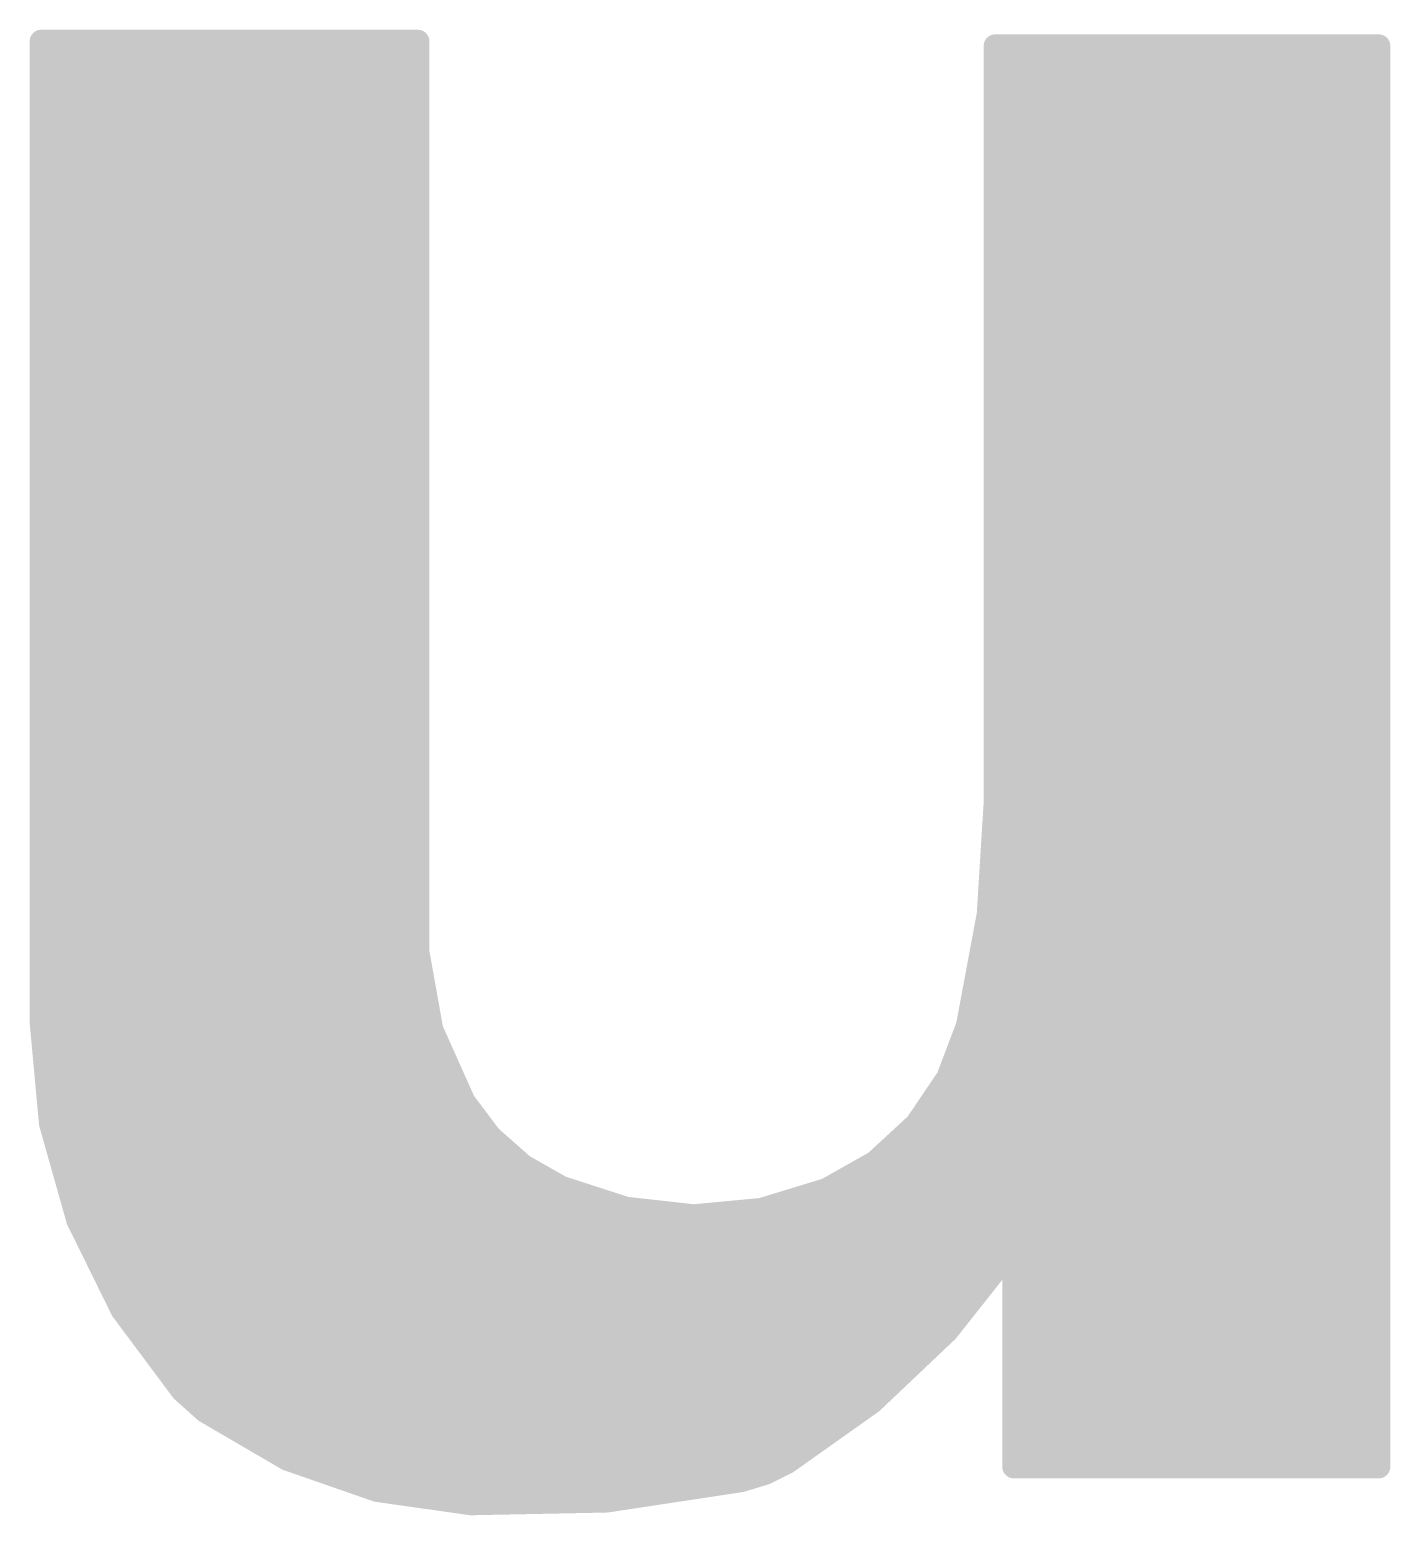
# Model space of a CAD drawing. Extents: x -0.1 to 76.3, y -19.1 to 50.9.
# Drawn here: x 26.129 to 27.625, y 46.937 to 48.57 of the extents above; entities that cross this region are included whole.
import ezdxf

# ---------------------------------------------------------------- set-up
doc = ezdxf.new("R2010")
doc.units = 0
doc.layers.add('21', color=41, linetype='CONTINUOUS')

msp = doc.modelspace()

# ---------------------------------------------------------------- linework, layer by layer
at = {"layer": '21', "const_width": 0.0127}
for points in [[(26.1481, 48.5572, 1), (26.1353, 48.5572)], [(26.1417, 48.5635, 1), (26.1417, 48.5509)], [(26.5621, 48.5572, 1), (26.5494, 48.5572)], [(26.5557, 48.5509, 1), (26.5557, 48.5635)], [(27.1971, 48.5521, 1), (27.1843, 48.5521)], [(27.1907, 48.5585, 1), (27.1907, 48.5458)], [(27.6187, 48.5521, 1), (27.6059, 48.5521)], [(27.6123, 48.5458, 1), (27.6123, 48.5585)], [(26.1417, 48.5457, 1), (26.1417, 48.5331)], [(26.5557, 48.5331, 1), (26.5557, 48.5457)], [(27.1907, 48.5457, 1), (27.1907, 48.5331)], [(27.6123, 48.5331, 1), (27.6123, 48.5457)], [(26.1417, 48.5204, 1), (26.1417, 48.5077)], [(26.5557, 48.5077, 1), (26.5557, 48.5204)], [(27.1907, 48.5204, 1), (27.1907, 48.5077)], [(27.6123, 48.5077, 1), (27.6123, 48.5204)], [(26.1417, 48.495, 1), (26.1417, 48.4823)], [(26.5557, 48.4823, 1), (26.5557, 48.495)], [(27.1907, 48.495, 1), (27.1907, 48.4823)], [(27.6123, 48.4823, 1), (27.6123, 48.495)], [(26.1417, 48.4695, 1), (26.1417, 48.4569)], [(26.5557, 48.4569, 1), (26.5557, 48.4695)], [(27.1907, 48.4695, 1), (27.1907, 48.4569)], [(27.6123, 48.4569, 1), (27.6123, 48.4695)], [(26.1417, 48.4442, 1), (26.1417, 48.4315)], [(26.5557, 48.4315, 1), (26.5557, 48.4442)], [(27.1907, 48.4442, 1), (27.1907, 48.4315)], [(27.6123, 48.4315, 1), (27.6123, 48.4442)], [(26.1417, 48.4188, 1), (26.1417, 48.4061)], [(26.5557, 48.4061, 1), (26.5557, 48.4188)], [(27.1907, 48.4188, 1), (27.1907, 48.4061)], [(27.6123, 48.4061, 1), (27.6123, 48.4188)], [(26.1417, 48.3933, 1), (26.1417, 48.3807)], [(26.5557, 48.3807, 1), (26.5557, 48.3933)], [(27.1907, 48.3933, 1), (27.1907, 48.3807)], [(27.6123, 48.3807, 1), (27.6123, 48.3933)], [(26.1417, 48.368, 1), (26.1417, 48.3553)], [(26.5557, 48.3553, 1), (26.5557, 48.368)], [(27.1907, 48.368, 1), (27.1907, 48.3553)], [(27.6123, 48.3553, 1), (27.6123, 48.368)], [(26.1417, 48.3426, 1), (26.1417, 48.3299)], [(26.5557, 48.3299, 1), (26.5557, 48.3426)], [(27.1907, 48.3426, 1), (27.1907, 48.3299)], [(27.6123, 48.3299, 1), (27.6123, 48.3426)], [(26.1417, 48.3171, 1), (26.1417, 48.3045)], [(26.5557, 48.3045, 1), (26.5557, 48.3171)], [(27.1907, 48.3171, 1), (27.1907, 48.3045)], [(27.6123, 48.3045, 1), (27.6123, 48.3171)], [(26.1417, 48.2918, 1), (26.1417, 48.2791)], [(26.5557, 48.2791, 1), (26.5557, 48.2918)], [(27.1907, 48.2918, 1), (27.1907, 48.2791)], [(27.6123, 48.2791, 1), (27.6123, 48.2918)], [(26.1417, 48.2664, 1), (26.1417, 48.2537)], [(26.5557, 48.2537, 1), (26.5557, 48.2664)], [(27.1907, 48.2664, 1), (27.1907, 48.2537)], [(27.6123, 48.2537, 1), (27.6123, 48.2664)], [(26.1417, 48.2409, 1), (26.1417, 48.2283)], [(26.5557, 48.2283, 1), (26.5557, 48.2409)], [(27.1907, 48.2409, 1), (27.1907, 48.2283)], [(27.6123, 48.2283, 1), (27.6123, 48.2409)], [(26.1417, 48.2156, 1), (26.1417, 48.2029)], [(26.5557, 48.2029, 1), (26.5557, 48.2156)], [(27.1907, 48.2156, 1), (27.1907, 48.2029)], [(27.6123, 48.2029, 1), (27.6123, 48.2156)], [(26.1417, 48.1902, 1), (26.1417, 48.1775)], [(26.5557, 48.1775, 1), (26.5557, 48.1902)], [(27.1907, 48.1902, 1), (27.1907, 48.1775)], [(27.6123, 48.1775, 1), (27.6123, 48.1902)], [(26.1417, 48.1647, 1), (26.1417, 48.1521)], [(26.5557, 48.1521, 1), (26.5557, 48.1647)], [(27.1907, 48.1647, 1), (27.1907, 48.1521)], [(27.6123, 48.1521, 1), (27.6123, 48.1647)], [(26.1417, 48.1394, 1), (26.1417, 48.1267)], [(26.5557, 48.1267, 1), (26.5557, 48.1394)], [(27.1907, 48.1394, 1), (27.1907, 48.1267)], [(27.6123, 48.1267, 1), (27.6123, 48.1394)], [(26.1417, 48.114, 1), (26.1417, 48.1013)], [(26.5557, 48.1013, 1), (26.5557, 48.114)], [(27.1907, 48.114, 1), (27.1907, 48.1013)], [(27.6123, 48.1013, 1), (27.6123, 48.114)], [(26.1417, 48.0885, 1), (26.1417, 48.0759)], [(26.5557, 48.0759, 1), (26.5557, 48.0885)], [(27.1907, 48.0885, 1), (27.1907, 48.0759)], [(27.6123, 48.0759, 1), (27.6123, 48.0885)], [(26.1417, 48.0632, 1), (26.1417, 48.0505)], [(26.5557, 48.0505, 1), (26.5557, 48.0632)], [(27.1907, 48.0632, 1), (27.1907, 48.0505)], [(27.6123, 48.0505, 1), (27.6123, 48.0632)], [(26.1417, 48.0378, 1), (26.1417, 48.0251)], [(26.5557, 48.0251, 1), (26.5557, 48.0378)], [(27.1907, 48.0378, 1), (27.1907, 48.0251)], [(27.6123, 48.0251, 1), (27.6123, 48.0378)], [(26.1417, 48.0123, 1), (26.1417, 47.9997)], [(26.5557, 47.9997, 1), (26.5557, 48.0123)], [(27.1907, 48.0123, 1), (27.1907, 47.9997)], [(27.6123, 47.9997, 1), (27.6123, 48.0123)], [(26.1417, 47.987, 1), (26.1417, 47.9743)], [(26.5557, 47.9743, 1), (26.5557, 47.987)], [(27.1907, 47.987, 1), (27.1907, 47.9743)], [(27.6123, 47.9743, 1), (27.6123, 47.987)], [(26.1417, 47.9616, 1), (26.1417, 47.9489)], [(26.5557, 47.9489, 1), (26.5557, 47.9616)], [(27.1907, 47.9616, 1), (27.1907, 47.9489)], [(27.6123, 47.9489, 1), (27.6123, 47.9616)], [(26.1417, 47.9361, 1), (26.1417, 47.9235)], [(26.5557, 47.9235, 1), (26.5557, 47.9361)], [(27.1907, 47.9361, 1), (27.1907, 47.9235)], [(27.6123, 47.9235, 1), (27.6123, 47.9361)], [(26.1417, 47.9108, 1), (26.1417, 47.8981)], [(26.5557, 47.8981, 1), (26.5557, 47.9108)], [(27.1907, 47.9108, 1), (27.1907, 47.8981)], [(27.6123, 47.8981, 1), (27.6123, 47.9108)], [(26.1417, 47.8854, 1), (26.1417, 47.8727)], [(26.5557, 47.8727, 1), (26.5557, 47.8854)], [(27.1907, 47.8854, 1), (27.1907, 47.8727)], [(27.6123, 47.8727, 1), (27.6123, 47.8854)], [(26.1417, 47.8599, 1), (26.1417, 47.8473)], [(26.5557, 47.8473, 1), (26.5557, 47.8599)], [(27.1907, 47.8599, 1), (27.1907, 47.8473)], [(27.6123, 47.8473, 1), (27.6123, 47.8599)], [(26.1417, 47.8346, 1), (26.1417, 47.8219)], [(26.5557, 47.8219, 1), (26.5557, 47.8346)], [(27.1907, 47.8346, 1), (27.1907, 47.8219)], [(27.6123, 47.8219, 1), (27.6123, 47.8346)], [(26.1417, 47.8092, 1), (26.1417, 47.7965)], [(26.5557, 47.7965, 1), (26.5557, 47.8092)], [(27.1907, 47.8092, 1), (27.1907, 47.7965)], [(27.6123, 47.7965, 1), (27.6123, 47.8092)], [(26.1417, 47.7837, 1), (26.1417, 47.7711)], [(26.5557, 47.7711, 1), (26.5557, 47.7837)], [(27.1907, 47.7837, 1), (27.1907, 47.7711)], [(27.6123, 47.7711, 1), (27.6123, 47.7837)], [(26.1417, 47.7584, 1), (26.1417, 47.7457)], [(26.5557, 47.7457, 1), (26.5557, 47.7584)], [(27.1907, 47.7584, 1), (27.1907, 47.7457)], [(27.6123, 47.7457, 1), (27.6123, 47.7584)], [(26.1417, 47.733, 1), (26.1417, 47.7203)], [(26.5557, 47.7203, 1), (26.5557, 47.733)], [(27.1843, 47.7215, 1), (27.1971, 47.7215)], [(27.1907, 47.733, 1), (27.1907, 47.7203)], [(27.197, 47.7211, 1), (27.1844, 47.7219)], [(27.6123, 47.7203, 1), (27.6123, 47.733)], [(26.1417, 47.7075, 1), (26.1417, 47.6949)], [(26.5557, 47.6949, 1), (26.5557, 47.7075)], [(27.1895, 47.7075, 1), (27.1895, 47.6949)], [(27.6123, 47.6949, 1), (27.6123, 47.7075)], [(26.1417, 47.6822, 1), (26.1417, 47.6695)], [(26.5557, 47.6695, 1), (26.5557, 47.6822)], [(27.1879, 47.6822, 1), (27.1879, 47.6695)], [(27.6123, 47.6695, 1), (27.6123, 47.6822)], [(26.1417, 47.6568, 1), (26.1417, 47.6441)], [(26.5557, 47.6441, 1), (26.5557, 47.6568)], [(27.1863, 47.6568, 1), (27.1863, 47.6441)], [(27.6123, 47.6441, 1), (27.6123, 47.6568)], [(26.1417, 47.6313, 1), (26.1417, 47.6187)], [(26.5557, 47.6187, 1), (26.5557, 47.6313)], [(27.1848, 47.6313, 1), (27.1848, 47.6187)], [(27.6123, 47.6187, 1), (27.6123, 47.6313)], [(26.1417, 47.6059, 1), (26.1417, 47.5933)], [(26.5557, 47.5933, 1), (26.5557, 47.6059)], [(27.1893, 47.5962, 1), (27.1768, 47.5985)], [(27.1832, 47.6059, 1), (27.1832, 47.5933)], [(27.6123, 47.5933, 1), (27.6123, 47.6059)], [(27.1767, 47.5978, 1), (27.1894, 47.597)], [(26.1417, 47.5806, 1), (26.1417, 47.5679)], [(26.5557, 47.5679, 1), (26.5557, 47.5806)], [(27.1787, 47.5806, 1), (27.1787, 47.5679)], [(27.6123, 47.5679, 1), (27.6123, 47.5806)], [(26.1417, 47.5551, 1), (26.1417, 47.5425)], [(26.562, 47.5575, 1), (26.5494, 47.5553)], [(26.5494, 47.5564, 1), (26.5621, 47.5564)], [(26.5571, 47.5425, 1), (26.5571, 47.5551)], [(27.174, 47.5551, 1), (27.174, 47.5425)], [(27.6123, 47.5425, 1), (27.6123, 47.5551)], [(26.1417, 47.5297, 1), (26.1417, 47.5171)], [(26.5616, 47.5171, 1), (26.5616, 47.5297)], [(27.1692, 47.5297, 1), (27.1692, 47.5171)], [(27.6123, 47.5171, 1), (27.6123, 47.5297)], [(26.1417, 47.5044, 1), (26.1417, 47.4917)], [(26.5661, 47.4917, 1), (26.5661, 47.5044)], [(27.1645, 47.5044, 1), (27.1645, 47.4917)], [(27.6123, 47.4917, 1), (27.6123, 47.5044)], [(26.1353, 47.4777, 1), (26.1481, 47.4777)], [(26.148, 47.4783, 1), (26.1354, 47.4771)], [(26.1422, 47.4789, 1), (26.1422, 47.4663)], [(26.5768, 47.4733, 1), (26.5652, 47.4682)], [(26.5707, 47.4663, 1), (26.5707, 47.4789)], [(27.1593, 47.4789, 1), (27.1593, 47.4663)], [(27.154, 47.4763, 1), (27.1664, 47.4739)], [(27.1661, 47.4728, 1), (27.1543, 47.4774)], [(27.6123, 47.4663, 1), (27.6123, 47.4789)], [(26.5648, 47.4696, 1), (26.5773, 47.4719)], [(26.1445, 47.4535, 1), (26.1445, 47.4409)], [(26.5815, 47.4409, 1), (26.5815, 47.4535)], [(27.1496, 47.4535, 1), (27.1496, 47.4409)], [(27.6123, 47.4409, 1), (27.6123, 47.4535)], [(26.1468, 47.4282, 1), (26.1468, 47.4155)], [(26.5929, 47.4155, 1), (26.5929, 47.4282)], [(27.1437, 47.4141, 1), (27.1331, 47.4212)], [(27.14, 47.4282, 1), (27.14, 47.4155)], [(27.6123, 47.4155, 1), (27.6123, 47.4282)], [(27.1325, 47.4199, 1), (27.1443, 47.4154)], [(26.1492, 47.4027, 1), (26.1492, 47.3901)], [(26.6116, 47.3951, 1), (26.6014, 47.3875)], [(26.6007, 47.3887, 1), (26.6123, 47.3939)], [(26.6042, 47.3901, 1), (26.6042, 47.4027)], [(27.1241, 47.4027, 1), (27.1241, 47.3901)], [(27.6123, 47.3901, 1), (27.6123, 47.4027)], [(26.1515, 47.3773, 1), (26.1515, 47.3647)], [(26.6217, 47.3647, 1), (26.6217, 47.3773)], [(27.1069, 47.3773, 1), (27.1069, 47.3647)], [(27.6123, 47.3647, 1), (27.6123, 47.3773)], [(26.1579, 47.3694, 1), (26.1457, 47.366)], [(26.1455, 47.3671, 1), (26.1581, 47.3683)], [(26.6396, 47.3576, 1), (26.6312, 47.3481)], [(27.0987, 47.3702, 1), (27.1093, 47.3631)], [(27.1083, 47.362, 1), (27.0997, 47.3714)], [(26.158, 47.352, 1), (26.158, 47.3393)], [(26.6303, 47.349, 1), (26.6404, 47.3567)], [(26.6436, 47.3393, 1), (26.6436, 47.352)], [(27.0812, 47.352, 1), (27.0812, 47.3393)], [(27.6123, 47.3393, 1), (27.6123, 47.352)], [(26.1652, 47.3265, 1), (26.1652, 47.3139)], [(26.6746, 47.3266, 1), (26.6683, 47.3156)], [(26.6672, 47.3163, 1), (26.6756, 47.3258)], [(26.673, 47.3139, 1), (26.673, 47.3265)], [(27.0503, 47.3265, 1), (27.0503, 47.3139)], [(27.0545, 47.3297, 1), (27.0631, 47.3203)], [(27.062, 47.3195, 1), (27.0557, 47.3305)], [(27.6123, 47.3139, 1), (27.6123, 47.3265)], [(26.1723, 47.3011, 1), (26.1723, 47.2885)], [(26.7152, 47.3033, 1), (26.7112, 47.2913)], [(26.7101, 47.2918, 1), (26.7163, 47.3028)], [(26.7209, 47.2885, 1), (26.7209, 47.3011)], [(27.0053, 47.3011, 1), (27.0053, 47.2885)], [(27.0022, 47.3003, 1), (27.0084, 47.2893)], [(27.0072, 47.2887, 1), (27.0034, 47.3009)], [(27.6123, 47.2885, 1), (27.6123, 47.3011)], [(26.7852, 47.2805, 1), (26.7838, 47.2678)], [(26.7825, 47.2681, 1), (26.7865, 47.2802)], [(26.9318, 47.279, 1), (26.9355, 47.2668)], [(26.9342, 47.2666, 1), (26.933, 47.2792)], [(26.1795, 47.2758, 1), (26.1795, 47.2631)], [(26.1875, 47.2642, 1), (26.1761, 47.2586)], [(26.1756, 47.2597, 1), (26.1879, 47.2631)], [(26.8275, 47.2631, 1), (26.8275, 47.2758)], [(26.8584, 47.2722, 1), (26.8596, 47.2596)], [(26.8583, 47.2596, 1), (26.8597, 47.2722)], [(26.8964, 47.2758, 1), (26.8964, 47.2631)], [(27.6123, 47.2631, 1), (27.6123, 47.2758)], [(26.1903, 47.2503, 1), (26.1903, 47.2377)], [(27.6123, 47.2377, 1), (27.6123, 47.2503)], [(27.2085, 47.2351, 1), (27.2085, 47.2225)], [(27.2135, 47.2249, 1), (27.2035, 47.2327)], [(27.2174, 47.2288, 1), (27.2047, 47.2288)], [(27.211, 47.2225, 1), (27.211, 47.2351)], [(26.2028, 47.2249, 1), (26.2028, 47.2123)], [(27.2004, 47.2123, 1), (27.2004, 47.2249)], [(27.211, 47.2249, 1), (27.211, 47.2123)], [(27.6123, 47.2123, 1), (27.6123, 47.2249)], [(26.2154, 47.1996, 1), (26.2154, 47.1869)], [(27.1803, 47.1869, 1), (27.1803, 47.1996)], [(27.211, 47.1996, 1), (27.211, 47.1869)], [(27.6123, 47.1869, 1), (27.6123, 47.1996)], [(26.2279, 47.1741, 1), (26.2279, 47.1615)], [(26.2357, 47.1661, 1), (26.2255, 47.1585)], [(26.2249, 47.1595, 1), (26.2363, 47.1651)], [(27.1602, 47.1615, 1), (27.1602, 47.1741)], [(27.211, 47.1741, 1), (27.211, 47.1615)], [(27.6123, 47.1615, 1), (27.6123, 47.1741)], [(26.2454, 47.1487, 1), (26.2454, 47.1361)], [(27.1401, 47.1361, 1), (27.1401, 47.1487)], [(27.211, 47.1487, 1), (27.211, 47.1361)], [(27.6123, 47.1361, 1), (27.6123, 47.1487)], [(27.1328, 47.1434, 1), (27.1428, 47.1355)], [(27.1422, 47.1348, 1), (27.1334, 47.144)], [(26.2644, 47.1234, 1), (26.2644, 47.1107)], [(27.1141, 47.1107, 1), (27.1141, 47.1234)], [(27.211, 47.1234, 1), (27.211, 47.1107)], [(27.6123, 47.1107, 1), (27.6123, 47.1234)], [(26.2833, 47.0979, 1), (26.2833, 47.0853)], [(27.0874, 47.0853, 1), (27.0874, 47.0979)], [(27.211, 47.0979, 1), (27.211, 47.0853)], [(27.6123, 47.0853, 1), (27.6123, 47.0979)], [(26.3008, 47.0785, 1), (26.2924, 47.0691)], [(26.2915, 47.07, 1), (26.3017, 47.0776)], [(26.3051, 47.0725, 1), (26.3051, 47.0599)], [(27.0507, 47.0656, 1), (27.0595, 47.0564)], [(27.0588, 47.0558, 1), (27.0514, 47.0662)], [(27.0606, 47.0599, 1), (27.0606, 47.0725)], [(27.211, 47.0725, 1), (27.211, 47.0599)], [(27.6123, 47.0599, 1), (27.6123, 47.0725)], [(26.3252, 47.0565, 1), (26.3188, 47.0455)], [(26.3178, 47.0463, 1), (26.3262, 47.0557)], [(26.3395, 47.0472, 1), (26.3395, 47.0345)], [(27.0266, 47.0345, 1), (27.0266, 47.0472)], [(27.211, 47.0472, 1), (27.211, 47.0345)], [(27.6123, 47.0345, 1), (27.6123, 47.0472)], [(26.383, 47.0217, 1), (26.383, 47.0091)], [(26.9908, 47.0091, 1), (26.9908, 47.0217)], [(27.211, 47.0217, 1), (27.211, 47.0091)], [(27.6123, 47.0091, 1), (27.6123, 47.0217)], [(26.4143, 47.0044, 1), (26.4101, 46.9924)], [(26.409, 46.9929, 1), (26.4154, 47.0039)], [(26.9584, 47.0003, 1), (26.9658, 46.9899)], [(26.9649, 46.9894, 1), (26.9593, 47.0008)], [(26.4363, 46.9963, 1), (26.4363, 46.9837)], [(26.9347, 46.9885, 1), (26.9404, 46.9772)], [(26.9394, 46.9768, 1), (26.9357, 46.9889)], [(26.9519, 46.9837, 1), (26.9519, 46.9963)], [(27.211, 46.9963, 1), (27.211, 46.9837)], [(27.211, 46.9963, 1), (27.211, 46.9837)], [(27.2047, 46.99, 1), (27.2174, 46.99)], [(27.6059, 46.99, 1), (27.6187, 46.99)], [(27.6123, 46.9837, 1), (27.6123, 46.9963)], [(27.6123, 46.9837, 1), (27.6123, 46.9963)], [(26.5094, 46.971, 1), (26.5094, 46.9583)], [(26.5117, 46.9704, 1), (26.5099, 46.9578)], [(26.5087, 46.9581, 1), (26.5128, 46.9701)], [(26.8439, 46.9583, 1), (26.8439, 46.971)], [(26.9094, 46.9809, 1), (26.9132, 46.9687)], [(26.9123, 46.9685, 1), (26.9103, 46.9811)], [(26.614, 46.9557, 1), (26.6142, 46.9431)], [(26.6132, 46.9431, 1), (26.615, 46.9557)], [(26.7626, 46.9587, 1), (26.7645, 46.9462)], [(26.7637, 46.9461, 1), (26.7634, 46.9588)]]:
    msp.add_lwpolyline(points, format="xyb", dxfattribs=at)
at = {"layer": '21', "const_width": 0.0254}
for points in [[(26.1417, 48.5572), (26.1417, 47.4777)], [(26.5557, 48.5572), (26.1417, 48.5572)], [(26.5557, 47.5564), (26.5557, 48.5572)], [(27.6123, 48.5521), (27.1907, 48.5521)], [(27.1907, 48.5521), (27.1907, 47.7215)], [(27.6123, 46.99), (27.6123, 48.5521)], [(26.1417, 48.5394), (26.5557, 48.5394)], [(27.1907, 48.5394), (27.6123, 48.5394)], [(26.1417, 48.514), (26.5557, 48.514)], [(27.1907, 48.514), (27.6123, 48.514)], [(26.1417, 48.4886), (26.5557, 48.4886)], [(27.1907, 48.4886), (27.6123, 48.4886)], [(26.1417, 48.4632), (26.5557, 48.4632)], [(27.1907, 48.4632), (27.6123, 48.4632)], [(26.1417, 48.4378), (26.5557, 48.4378)], [(27.1907, 48.4378), (27.6123, 48.4378)], [(26.1417, 48.4124), (26.5557, 48.4124)], [(27.1907, 48.4124), (27.6123, 48.4124)], [(26.1417, 48.387), (26.5557, 48.387)], [(27.1907, 48.387), (27.6123, 48.387)], [(26.1417, 48.3616), (26.5557, 48.3616)], [(27.1907, 48.3616), (27.6123, 48.3616)], [(26.1417, 48.3362), (26.5557, 48.3362)], [(27.1907, 48.3362), (27.6123, 48.3362)], [(26.1417, 48.3108), (26.5557, 48.3108)], [(27.1907, 48.3108), (27.6123, 48.3108)], [(26.1417, 48.2854), (26.5557, 48.2854)], [(27.1907, 48.2854), (27.6123, 48.2854)], [(26.1417, 48.26), (26.5557, 48.26)], [(27.1907, 48.26), (27.6123, 48.26)], [(26.1417, 48.2346), (26.5557, 48.2346)], [(27.1907, 48.2346), (27.6123, 48.2346)], [(26.1417, 48.2092), (26.5557, 48.2092)], [(27.1907, 48.2092), (27.6123, 48.2092)], [(26.1417, 48.1838), (26.5557, 48.1838)], [(27.1907, 48.1838), (27.6123, 48.1838)], [(26.1417, 48.1584), (26.5557, 48.1584)], [(27.1907, 48.1584), (27.6123, 48.1584)], [(26.1417, 48.133), (26.5557, 48.133)], [(27.1907, 48.133), (27.6123, 48.133)], [(26.1417, 48.1076), (26.5557, 48.1076)], [(27.1907, 48.1076), (27.6123, 48.1076)], [(26.1417, 48.0822), (26.5557, 48.0822)], [(27.1907, 48.0822), (27.6123, 48.0822)], [(26.1417, 48.0568), (26.5557, 48.0568)], [(27.1907, 48.0568), (27.6123, 48.0568)], [(26.1417, 48.0314), (26.5557, 48.0314)], [(27.1907, 48.0314), (27.6123, 48.0314)], [(26.1417, 48.006), (26.5557, 48.006)], [(27.1907, 48.006), (27.6123, 48.006)], [(26.1417, 47.9806), (26.5557, 47.9806)], [(27.1907, 47.9806), (27.6123, 47.9806)], [(26.1417, 47.9552), (26.5557, 47.9552)], [(27.1907, 47.9552), (27.6123, 47.9552)], [(26.1417, 47.9298), (26.5557, 47.9298)], [(27.1907, 47.9298), (27.6123, 47.9298)], [(26.1417, 47.9044), (26.5557, 47.9044)], [(27.1907, 47.9044), (27.6123, 47.9044)], [(26.1417, 47.879), (26.5557, 47.879)], [(27.1907, 47.879), (27.6123, 47.879)], [(26.1417, 47.8536), (26.5557, 47.8536)], [(27.1907, 47.8536), (27.6123, 47.8536)], [(26.1417, 47.8282), (26.5557, 47.8282)], [(27.1907, 47.8282), (27.6123, 47.8282)], [(26.1417, 47.8028), (26.5557, 47.8028)], [(27.1907, 47.8028), (27.6123, 47.8028)], [(26.1417, 47.7774), (26.5557, 47.7774)], [(27.1907, 47.7774), (27.6123, 47.7774)], [(26.1417, 47.752), (26.5557, 47.752)], [(27.1907, 47.752), (27.6123, 47.752)], [(26.1417, 47.7266), (26.5557, 47.7266)], [(27.1907, 47.7215), (27.183, 47.5974)], [(27.1907, 47.7266), (27.6123, 47.7266)], [(26.1417, 47.7012), (26.5557, 47.7012)], [(27.1895, 47.7012), (27.6123, 47.7012)], [(26.1417, 47.6758), (26.5557, 47.6758)], [(27.1879, 47.6758), (27.6123, 47.6758)], [(26.1417, 47.6504), (26.5557, 47.6504)], [(27.1863, 47.6504), (27.6123, 47.6504)], [(26.1417, 47.625), (26.5557, 47.625)], [(27.1848, 47.625), (27.6123, 47.625)], [(26.1417, 47.5996), (26.5557, 47.5996)], [(27.183, 47.5974), (27.1602, 47.4751)], [(27.1832, 47.5996), (27.6123, 47.5996)], [(26.1417, 47.5742), (26.5557, 47.5742)], [(27.1787, 47.5742), (27.6123, 47.5742)], [(26.1417, 47.5488), (26.5571, 47.5488)], [(26.571, 47.4707), (26.5557, 47.5564)], [(27.174, 47.5488), (27.6123, 47.5488)], [(26.1417, 47.5234), (26.5616, 47.5234)], [(27.1692, 47.5234), (27.6123, 47.5234)], [(26.1417, 47.498), (26.5661, 47.498)], [(27.1645, 47.498), (27.6123, 47.498)], [(26.1417, 47.4777), (26.1518, 47.3677)], [(26.1422, 47.4726), (26.5707, 47.4726)], [(26.6065, 47.3913), (26.571, 47.4707)], [(27.1602, 47.4751), (27.1384, 47.4176)], [(27.1593, 47.4726), (27.6123, 47.4726)], [(26.1445, 47.4472), (26.5815, 47.4472)], [(27.1496, 47.4472), (27.6123, 47.4472)], [(26.1468, 47.4218), (26.5929, 47.4218)], [(27.1384, 47.4176), (27.104, 47.3667)], [(27.14, 47.4218), (27.6123, 47.4218)], [(26.1492, 47.3964), (26.6042, 47.3964)], [(26.6354, 47.3529), (26.6065, 47.3913)], [(27.1241, 47.3964), (27.6123, 47.3964)], [(26.1515, 47.371), (26.6217, 47.371)], [(27.1069, 47.371), (27.6123, 47.371)], [(26.1518, 47.3677), (26.1818, 47.2614)], [(26.6714, 47.3211), (26.6354, 47.3529)], [(27.104, 47.3667), (27.0588, 47.325)], [(26.158, 47.3456), (26.6436, 47.3456)], [(27.0812, 47.3456), (27.6123, 47.3456)], [(26.1652, 47.3202), (26.673, 47.3202)], [(26.7132, 47.2973), (26.6714, 47.3211)], [(27.0588, 47.325), (27.0053, 47.2948)], [(27.0503, 47.3202), (27.6123, 47.3202)], [(26.1723, 47.2948), (26.7209, 47.2948)], [(26.7845, 47.2742), (26.7132, 47.2973)], [(27.0053, 47.2948), (26.9336, 47.2729)], [(27.0053, 47.2948), (27.6123, 47.2948)], [(26.859, 47.2659), (26.7845, 47.2742)], [(26.9336, 47.2729), (26.859, 47.2659)], [(26.1795, 47.2694), (26.8275, 47.2694)], [(26.1818, 47.2614), (26.2306, 47.1623)], [(26.8964, 47.2694), (27.6123, 47.2694)], [(26.1903, 47.244), (27.6123, 47.244)], [(27.1378, 47.1394), (27.2085, 47.2288)], [(27.2085, 47.2288), (27.211, 47.2288)], [(27.211, 47.2288), (27.211, 46.99)], [(26.2028, 47.2186), (27.2004, 47.2186)], [(27.211, 47.2186), (27.6123, 47.2186)], [(26.2154, 47.1932), (27.1803, 47.1932)], [(27.211, 47.1932), (27.6123, 47.1932)], [(26.2279, 47.1678), (27.1602, 47.1678)], [(26.2306, 47.1623), (26.2966, 47.0738)], [(27.211, 47.1678), (27.6123, 47.1678)], [(26.2454, 47.1424), (27.1401, 47.1424)], [(27.211, 47.1424), (27.6123, 47.1424)], [(27.0551, 47.061), (27.1378, 47.1394)], [(26.2644, 47.117), (27.1141, 47.117)], [(27.211, 47.117), (27.6123, 47.117)], [(26.2833, 47.0916), (27.0874, 47.0916)], [(27.211, 47.0916), (27.6123, 47.0916)], [(26.2966, 47.0738), (26.322, 47.051)], [(26.3051, 47.0662), (27.0606, 47.0662)], [(26.9621, 46.9951), (27.0551, 47.061)], [(27.211, 47.0662), (27.6123, 47.0662)], [(26.322, 47.051), (26.4122, 46.9984)], [(26.3395, 47.0408), (27.0266, 47.0408)], [(27.211, 47.0408), (27.6123, 47.0408)], [(26.383, 47.0154), (26.9908, 47.0154)], [(27.211, 47.0154), (27.6123, 47.0154)], [(26.4122, 46.9984), (26.5108, 46.9641)], [(26.9375, 46.9828), (26.9621, 46.9951)], [(26.4363, 46.99), (26.9519, 46.99)], [(26.9113, 46.9748), (26.9375, 46.9828)], [(27.211, 46.99), (27.6123, 46.99)], [(27.211, 46.99), (27.6123, 46.99)], [(26.5094, 46.9646), (26.8439, 46.9646)], [(26.5108, 46.9641), (26.6141, 46.9494)], [(26.7635, 46.9524), (26.9113, 46.9748)], [(26.6141, 46.9494), (26.7635, 46.9524)]]:
    msp.add_lwpolyline(points, dxfattribs=at)

doc.saveas('drawing.dxf')
